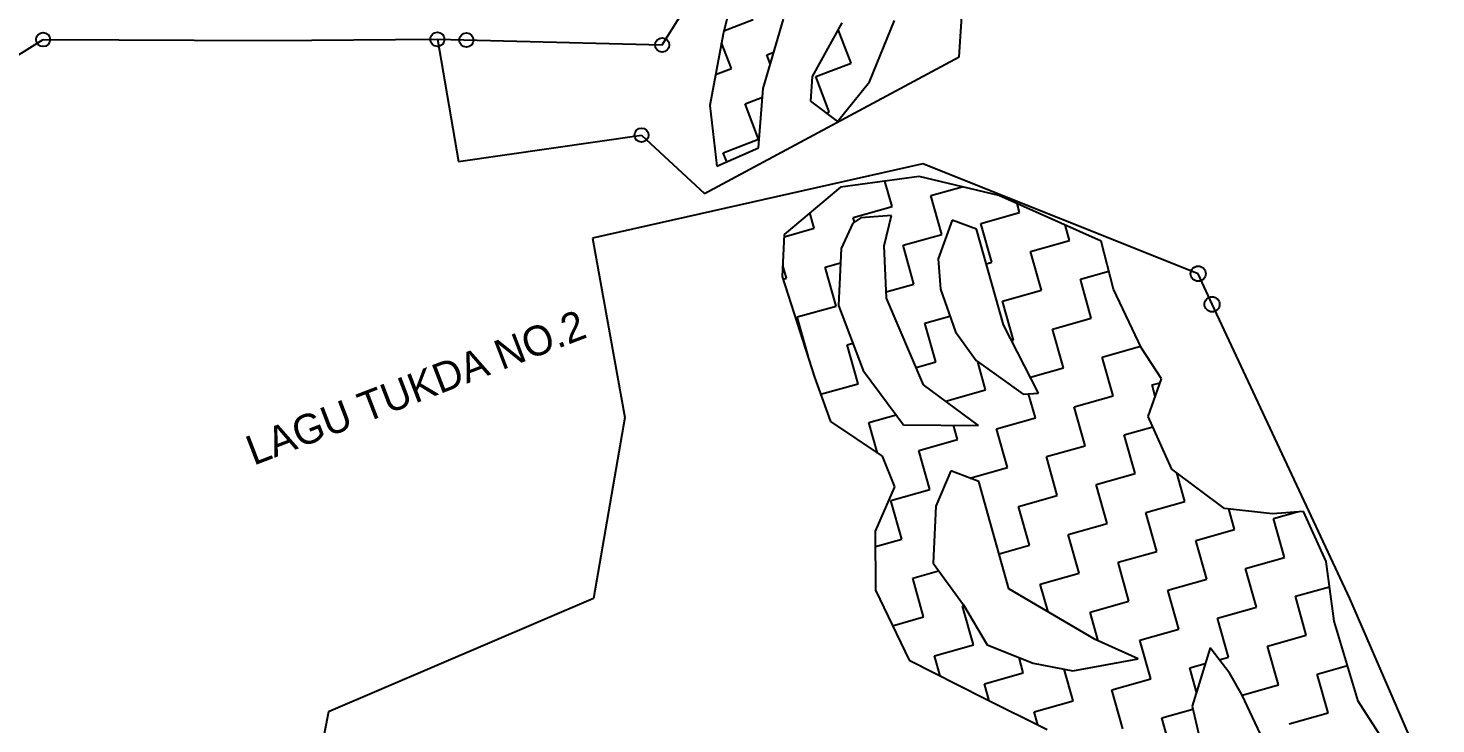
# Model space of a CAD drawing. Header units: metres. Extents: x 305197 to 308416, y 1934351 to 1939212.
# Drawn here: x 307399 to 307998, y 1935566 to 1935862 of the extents above; entities that cross this region are included whole.
import ezdxf

# ---------------------------------------------------------------- set-up
doc = ezdxf.new("R2010")
doc.units = ezdxf.units.M
for name, color, linetype in [('POLY_HATCH', 12, 'Continuous'), ('POLY_PARCEL', 6, 'Continuous'), ('TEXT_MAPOUT', 7, 'Continuous'), ('V_BOUND_LINE', 7, 'Continuous')]:
    doc.layers.add(name, color=color, linetype=linetype)

msp = doc.modelspace()

# ---------------------------------------------------------------- linework, layer by layer
for centre, radius in [((307405.12, 1935857.13), 3.02), ((307572.82, 1935857.22), 3.02), ((307585.16, 1935856.91), 3.02), ((307668.42, 1935854.83), 3.02), ((307659.66, 1935816.47), 3.02), ((307896.41, 1935757.52), 3.22), ((307902.33, 1935744.49), 3.22)]:
    msp.add_circle(centre, radius)
at = {"layer": 'POLY_HATCH'}
for p, q in [((307700.07, 1935883.03), (307694.34, 1935859.37)), ((307711.44, 1935836.24), (307720.09, 1935865.77)), ((307756.56, 1935839.13), (307767.19, 1935865.28)), ((307694.34, 1935859.37), (307688.74, 1935829.1)), ((307744.82, 1935864.26), (307732.2, 1935841.47)), ((307732.2, 1935841.47), (307731.46, 1935830.85)), ((307709.43, 1935811.03), (307711.44, 1935836.24)), ((307743.06, 1935822.21), (307756.56, 1935839.13)), ((307688.74, 1935829.1), (307691.7, 1935803.33)), ((307731.46, 1935830.85), (307743.06, 1935822.21)), ((307691.7, 1935803.33), (307709.43, 1935811.03)), ((307777.78, 1935798.9), (307744.23, 1935794.28)), ((307811.7, 1935790.77), (307777.78, 1935798.9)), ((307744.23, 1935794.28), (307720.39, 1935774.19)), ((307855.21, 1935771.41), (307811.7, 1935790.77)), ((307752.95, 1935781.25), (307749.59, 1935778.98)), ((307765.97, 1935782.25), (307752.95, 1935781.25)), ((307762.92, 1935769.43), (307765.97, 1935782.25)), ((307749.59, 1935778.98), (307744.62, 1935768.27)), ((307791.82, 1935780.22), (307785.77, 1935763.89)), ((307802.18, 1935776.48), (307791.82, 1935780.22)), ((307805.3, 1935765.39), (307802.18, 1935776.48)), ((307802.18, 1935776.48), (307802.18, 1935776.48)), ((307720.39, 1935774.19), (307719.53, 1935756.28)), ((307763.88, 1935747.1), (307762.92, 1935769.43)), ((307860.43, 1935750.93), (307855.21, 1935771.41)), ((307744.62, 1935768.27), (307743.46, 1935744.01)), ((307785.77, 1935763.89), (307786.77, 1935750.88)), ((307813.62, 1935735.82), (307805.3, 1935765.39)), ((307719.53, 1935756.28), (307733.17, 1935713.53)), ((307786.77, 1935750.88), (307793.2, 1935732.74)), ((307872.3, 1935725.89), (307860.43, 1935750.93)), ((307779.56, 1935710.29), (307763.88, 1935747.1)), ((307743.46, 1935744.01), (307753.9, 1935716.37)), ((307793.2, 1935732.74), (307801.94, 1935720.57)), ((307828.45, 1935706.75), (307813.62, 1935735.82)), ((307880.82, 1935712.75), (307872.3, 1935725.89)), ((307753.9, 1935716.37), (307771.04, 1935693.27)), ((307801.94, 1935720.57), (307821.93, 1935706.25)), ((307733.17, 1935713.53), (307740.1, 1935694.59)), ((307803.05, 1935692.97), (307779.56, 1935710.29)), ((307875.15, 1935696.7), (307880.82, 1935712.75)), ((307821.93, 1935706.25), (307828.45, 1935706.75)), ((307885.19, 1935674.35), (307875.15, 1935696.7)), ((307740.1, 1935694.59), (307761.94, 1935679.85)), ((307771.04, 1935693.27), (307803.05, 1935692.97)), ((307761.94, 1935679.85), (307767.2, 1935666.87)), ((307791.18, 1935673.67), (307784.79, 1935658.58)), ((307803.13, 1935669.05), (307791.18, 1935673.67)), ((307907.58, 1935657.63), (307885.19, 1935674.35)), ((307767.2, 1935666.87), (307759.1, 1935648)), ((307807.98, 1935651.8), (307803.13, 1935669.05)), ((307803.13, 1935669.05), (307803.13, 1935669.05)), ((307784.79, 1935658.58), (307783.63, 1935634.32)), ((307928.06, 1935655.35), (307907.58, 1935657.63)), ((307941.18, 1935656.37), (307928.06, 1935655.35)), ((307950.93, 1935635.01), (307941.18, 1935656.37)), ((307815.95, 1935623.46), (307807.98, 1935651.8)), ((307759.1, 1935648), (307759.2, 1935622.86)), ((307783.63, 1935634.32), (307796.57, 1935616.68)), ((307954.3, 1935609.72), (307950.93, 1935635.01)), ((307759.2, 1935622.86), (307773.46, 1935593.13)), ((307852.62, 1935601.87), (307815.95, 1935623.46)), ((307796.57, 1935616.68), (307806.7, 1935599.59)), ((307964.42, 1935575.62), (307954.3, 1935609.72)), ((307870.88, 1935593.71), (307852.62, 1935601.87)), ((307806.7, 1935599.59), (307826.19, 1935591.78)), ((307901.51, 1935598.33), (307893.84, 1935573.57)), ((307909.91, 1935587.4), (307901.51, 1935598.33)), ((307773.46, 1935593.13), (307805.36, 1935576.94)), ((307826.19, 1935591.78), (307843.06, 1935588.54)), ((307843.06, 1935588.54), (307870.88, 1935593.71)), ((307915.15, 1935578.24), (307909.91, 1935587.4)), ((307805.36, 1935576.94), (307832.16, 1935563.59)), ((307928.4, 1935550.05), (307915.15, 1935578.24)), ((307893.84, 1935573.57), (307900.58, 1935544.89)), ((307982.38, 1935548), (307964.42, 1935575.62))]:
    msp.add_line(p, q, dxfattribs=at)
at = {"layer": 'POLY_HATCH', "linetype": 'Continuous'}
for p, q in [((307694.7, 1935860.85), (307707.13, 1935865.63)), ((307748.78, 1935847.14), (307743.26, 1935861.46)), ((307697.89, 1935844.81), (307693.68, 1935855.75)), ((307712.92, 1935850.6), (307715.99, 1935851.78)), ((307714.47, 1935846.58), (307712.92, 1935850.6)), ((307733.74, 1935841.35), (307748.78, 1935847.14)), ((307691.17, 1935842.23), (307697.89, 1935844.81)), ((307739.53, 1935826.32), (307733.74, 1935841.35)), ((307703.67, 1935829.78), (307711.16, 1935832.66)), ((307709.46, 1935814.74), (307703.67, 1935829.78)), ((307738.22, 1935825.81), (307739.53, 1935826.32)), ((307694.42, 1935808.96), (307709.46, 1935814.74)), ((307695.89, 1935805.15), (307694.42, 1935808.96)), ((307766.22, 1935786.13), (307763.19, 1935796.89)), ((307782.75, 1935790.78), (307796.05, 1935794.52)), ((307787.41, 1935774.25), (307782.75, 1935790.78)), ((307820.48, 1935783.55), (307819.41, 1935787.34)), ((307733.15, 1935776.83), (307731.3, 1935783.39)), ((307749.68, 1935781.48), (307766.22, 1935786.13)), ((307750.26, 1935779.43), (307749.68, 1935781.48)), ((307803.94, 1935778.9), (307820.48, 1935783.55)), ((307720.35, 1935773.23), (307733.15, 1935776.83)), ((307808.59, 1935762.36), (307803.94, 1935778.9)), ((307841.66, 1935771.66), (307839.8, 1935778.27)), ((307770.87, 1935769.6), (307787.41, 1935774.25)), ((307775.52, 1935753.06), (307770.87, 1935769.6)), ((307825.13, 1935767.01), (307841.66, 1935771.66)), ((307829.78, 1935750.48), (307825.13, 1935767.01)), ((307721.26, 1935755.65), (307719.76, 1935761)), ((307737.8, 1935760.3), (307744.33, 1935762.13)), ((307742.45, 1935743.76), (307737.8, 1935760.3)), ((307806.33, 1935761.73), (307808.59, 1935762.36)), ((307846.31, 1935755.13), (307858.49, 1935758.55)), ((307719.86, 1935755.25), (307721.26, 1935755.65)), ((307763.77, 1935749.76), (307775.52, 1935753.06)), ((307850.96, 1935738.59), (307846.31, 1935755.13)), ((307813.24, 1935745.83), (307829.78, 1935750.48)), ((307817.89, 1935729.29), (307813.24, 1935745.83)), ((307725.92, 1935739.11), (307742.45, 1935743.76)), ((307730.57, 1935722.58), (307725.92, 1935739.11)), ((307780.17, 1935736.53), (307790.8, 1935739.51)), ((307834.43, 1935733.94), (307850.96, 1935738.59)), ((307784.82, 1935719.99), (307780.17, 1935736.53)), ((307839.08, 1935717.41), (307834.43, 1935733.94)), ((307747.1, 1935727.23), (307749.54, 1935727.91)), ((307751.75, 1935710.69), (307747.1, 1935727.23)), ((307817.07, 1935729.06), (307817.89, 1935729.29)), ((307855.61, 1935722.06), (307871.94, 1935726.65)), ((307730.3, 1935722.5), (307730.57, 1935722.58)), ((307860.26, 1935705.52), (307855.61, 1935722.06)), ((307776.43, 1935717.63), (307784.82, 1935719.99)), ((307806.01, 1935708.11), (307802.64, 1935720.07)), ((307825.03, 1935713.46), (307839.08, 1935717.41)), ((307735.84, 1935706.22), (307751.75, 1935710.69)), ((307876.8, 1935710.17), (307880.25, 1935711.14)), ((307878.18, 1935705.27), (307876.8, 1935710.17)), ((307789.47, 1935703.46), (307806.01, 1935708.11)), ((307789.64, 1935702.85), (307789.47, 1935703.46)), ((307827.19, 1935696.22), (307824.32, 1935706.44)), ((307843.73, 1935700.87), (307860.26, 1935705.52)), ((307756.4, 1935694.16), (307767.97, 1935697.41)), ((307848.38, 1935684.34), (307843.73, 1935700.87)), ((307760.07, 1935681.11), (307756.4, 1935694.16)), ((307794.12, 1935686.92), (307792.39, 1935693.07)), ((307810.66, 1935691.57), (307827.19, 1935696.22)), ((307815.31, 1935675.04), (307810.66, 1935691.57)), ((307864.91, 1935688.99), (307877.08, 1935692.41)), ((307777.59, 1935682.27), (307794.12, 1935686.92)), ((307869.56, 1935672.45), (307864.91, 1935688.99)), ((307782.24, 1935665.74), (307777.59, 1935682.27)), ((307831.84, 1935679.69), (307848.38, 1935684.34)), ((307836.49, 1935663.15), (307831.84, 1935679.69)), ((307799.3, 1935670.53), (307815.31, 1935675.04)), ((307890.75, 1935660.57), (307887.32, 1935672.76)), ((307853.03, 1935667.8), (307869.56, 1935672.45)), ((307857.68, 1935651.27), (307853.03, 1935667.8)), ((307765.7, 1935661.08), (307782.24, 1935665.74)), ((307770.35, 1935644.55), (307765.7, 1935661.08)), ((307819.96, 1935658.5), (307836.49, 1935663.15)), ((307824.61, 1935641.97), (307819.96, 1935658.5)), ((307874.21, 1935655.92), (307890.75, 1935660.57)), ((307878.86, 1935639.38), (307874.21, 1935655.92)), ((307911.93, 1935648.68), (307909.48, 1935657.42)), ((307928.47, 1935653.33), (307938.53, 1935656.16)), ((307841.14, 1935646.62), (307857.68, 1935651.27)), ((307933.12, 1935636.8), (307928.47, 1935653.33)), ((307759.13, 1935641.39), (307770.35, 1935644.55)), ((307845.79, 1935630.08), (307841.14, 1935646.62)), ((307895.4, 1935644.03), (307911.93, 1935648.68)), ((307900.05, 1935627.5), (307895.4, 1935644.03)), ((307811.76, 1935638.35), (307824.61, 1935641.97)), ((307862.33, 1935634.73), (307878.86, 1935639.38)), ((307916.58, 1935632.15), (307933.12, 1935636.8)), ((307775, 1935628.01), (307785.99, 1935631.1)), ((307866.98, 1935618.2), (307862.33, 1935634.73)), ((307921.24, 1935615.61), (307916.58, 1935632.15)), ((307779.65, 1935611.48), (307775, 1935628.01)), ((307829.26, 1935625.43), (307845.79, 1935630.08)), ((307832.56, 1935613.68), (307829.26, 1935625.43)), ((307883.51, 1935622.85), (307900.05, 1935627.5)), ((307888.17, 1935606.31), (307883.51, 1935622.85)), ((307937.77, 1935620.26), (307952.35, 1935624.36)), ((307942.42, 1935603.73), (307937.77, 1935620.26)), ((307796.19, 1935616.13), (307796.8, 1935616.3)), ((307800.84, 1935599.59), (307796.19, 1935616.13)), ((307850.44, 1935613.55), (307866.98, 1935618.2)), ((307853.89, 1935601.3), (307850.44, 1935613.55)), ((307904.7, 1935610.96), (307921.24, 1935615.61)), ((307766.44, 1935607.76), (307779.65, 1935611.48)), ((307909.35, 1935594.43), (307904.7, 1935610.96)), ((307871.63, 1935601.66), (307888.17, 1935606.31)), ((307876.28, 1935585.13), (307871.63, 1935601.66)), ((307925.89, 1935599.08), (307942.42, 1935603.73)), ((307784.3, 1935594.94), (307800.84, 1935599.59)), ((307786.71, 1935586.41), (307784.3, 1935594.94)), ((307930.54, 1935582.54), (307925.89, 1935599.08)), ((307822.02, 1935587.71), (307820.21, 1935594.17)), ((307843.21, 1935575.83), (307839.44, 1935589.24)), ((307892.82, 1935589.78), (307899.44, 1935591.64)), ((307895.69, 1935579.55), (307892.82, 1935589.78)), ((307905.37, 1935593.31), (307909.35, 1935594.43)), ((307947.07, 1935587.19), (307959.91, 1935590.8)), ((307805.49, 1935583.06), (307822.02, 1935587.71)), ((307807.51, 1935575.86), (307805.49, 1935583.06)), ((307859.75, 1935580.48), (307876.28, 1935585.13)), ((307951.72, 1935570.66), (307947.07, 1935587.19)), ((307864.4, 1935563.94), (307859.75, 1935580.48)), ((307915.16, 1935578.22), (307930.54, 1935582.54)), ((307826.68, 1935571.17), (307843.21, 1935575.83)), ((307828.26, 1935565.53), (307826.68, 1935571.17)), ((307880.93, 1935568.59), (307894.14, 1935572.31)), ((307885.58, 1935552.06), (307880.93, 1935568.59)), ((307935.19, 1935566.01), (307951.72, 1935570.66))]:
    msp.add_line(p, q, dxfattribs=at)
at = {"layer": 'POLY_PARCEL'}
for p, q in [((307668.42, 1935854.83), (307696.01, 1935898.65)), ((307794.77, 1935849.82), (307796.54, 1935877.1)), ((307378.26, 1935840.5), (307405.12, 1935857.13)), ((307405.12, 1935857.13), (307501.62, 1935856.75)), ((307501.62, 1935856.75), (307572.82, 1935857.22)), ((307572.82, 1935857.22), (307581.77, 1935805.26)), ((307572.82, 1935857.22), (307668.42, 1935854.83)), ((307686.44, 1935791.68), (307794.77, 1935849.82)), ((307581.77, 1935805.26), (307659.66, 1935816.47)), ((307659.66, 1935816.47), (307686.44, 1935791.68))]:
    msp.add_line(p, q, dxfattribs=at)
at = {"layer": 'V_BOUND_LINE'}
for p, q in [((307779.31, 1935804.22), (307638.84, 1935772.65)), ((307896.41, 1935757.52), (307779.31, 1935804.22)), ((307638.84, 1935772.65), (307652.49, 1935696.32)), ((307902.33, 1935744.49), (307896.41, 1935757.52)), ((307960.91, 1935619.37), (307902.33, 1935744.49)), ((307652.49, 1935696.32), (307639.27, 1935619.3)), ((307639.27, 1935619.3), (307526.49, 1935571.17)), ((307997.51, 1935534.97), (307960.91, 1935619.37)), ((307526.49, 1935571.17), (307523.23, 1935554.51))]:
    msp.add_line(p, q, dxfattribs=at)

# ---------------------------------------------------------------- texts
at = {"layer": 'TEXT_MAPOUT'}
msp.add_text('LAGU TUKDA NO.2', height=12.6844, rotation=21.0503, dxfattribs=at).set_placement((307494.65, 1935675.79))

doc.saveas('drawing.dxf')
